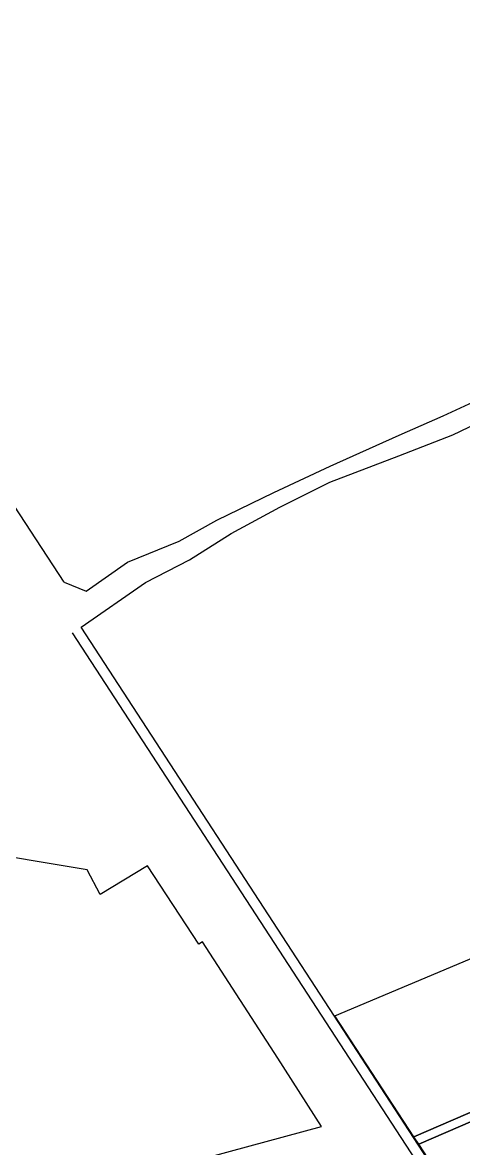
# Model space of a CAD drawing. Header units: millimetres. Extents: x 553705 to 560987, y 1303667 to 1309938.
# Drawn here: x 556727 to 556956, y 1306467 to 1307053 of the extents above; entities that cross this region are included whole.
import ezdxf

# ---------------------------------------------------------------- set-up
doc = ezdxf.new("R2010")
doc.units = ezdxf.units.MM
doc.layers.add('2', color=7, linetype='Continuous')
doc.layers.add('CVL_CUADCON_TIT', color=1, linetype='Continuous')

msp = doc.modelspace()

# ---------------------------------------------------------------- linework, layer by layer
at = {"color": 1}
for points in [[(556974.397, 1306405.521), (556889.138, 1306536.008), (557742.737, 1306894.958), (557750.279, 1306881.416), (557756.457, 1306872.436), (557762.567, 1306865.558), (557765.187, 1306861.299), (557771.002, 1306851.786), (557776.593, 1306838.668), (557802.172, 1306772.806)], [(556930.256, 1306473.079), (556889.138, 1306536.008), (557742.737, 1306894.958), (557750.279, 1306881.416), (557756.457, 1306872.436), (557762.567, 1306865.558), (557765.187, 1306861.299), (557771.002, 1306851.786), (557776.593, 1306838.668), (557776.62, 1306838.599)], [(556932.82, 1306469.153), (556930.256, 1306473.079), (557776.62, 1306838.599), (557778.289, 1306834.301)], [(556974.397, 1306405.521), (556932.82, 1306469.153), (557778.289, 1306834.301), (557802.172, 1306772.806)]]:
    msp.add_lwpolyline(points, close=True, dxfattribs=at)
at = {"layer": '2', "color": 1, "linetype": 'Continuous'}
for p, q in [((556748.227, 1306761.556), (556174.965, 1307634.716)), ((557683.268, 1305317.877), (556757.033, 1306738.195)), ((557060.497, 1306262.974), (556752.513, 1306735.247))]:
    msp.add_line(p, q, dxfattribs=at)
for points in [[(556748.227, 1306761.556), (556759.692, 1306756.805), (556781.17, 1306771.992), (556808.014, 1306782.891), (556827.746, 1306793.736), (556857.357, 1306808.222), (556886.72, 1306821.941), (556922.67, 1306838.002), (556945.455, 1306848.107), (556977.098, 1306862.607)], [(556757.033, 1306738.195), (556790.645, 1306761.369), (556813.418, 1306773.256), (556835.161, 1306786.917), (556860.461, 1306800.606), (556886.527, 1306813.536), (556922.494, 1306827.306), (556950.607, 1306838.215), (556975.918, 1306850.375)]]:
    msp.add_lwpolyline(points, dxfattribs=at)
at = {"layer": 'CVL_CUADCON_TIT', "color": 1, "lineweight": 30, "ltscale": 0.5, "flags": 128}
for points in [[(556791.684, 1306613.969), (556767.04, 1306599.148), (556760.14, 1306611.831), (556696.66, 1306622.51), (556658.579, 1306695.225), (556507.642, 1306618.053), (556478.002, 1306603.302), (556439.056, 1306584.268), (556424.638, 1306576.933), (556401.461, 1306565.925), (556368.468, 1306552.077), (556350.603, 1306544.267), (556327.992, 1306535.097)], [(556343.301, 1306340.902), (556350.328, 1306324.226), (556370.542, 1306252.647), (556379.239, 1306198.633), (556380.115, 1306177.717), (556494.051, 1306214.365), (556548.655, 1306232.409), (556531.72, 1306311.153), (556515.99, 1306385.044), (556615.586, 1306410.737), (556717.674, 1306433.777), (556882.188, 1306478.355), (556859.401, 1306513.878), (556820.204, 1306574.435), (556818.285, 1306573.294), (556791.684, 1306613.969)]]:
    msp.add_lwpolyline(points, dxfattribs=at)

doc.saveas('drawing.dxf')
